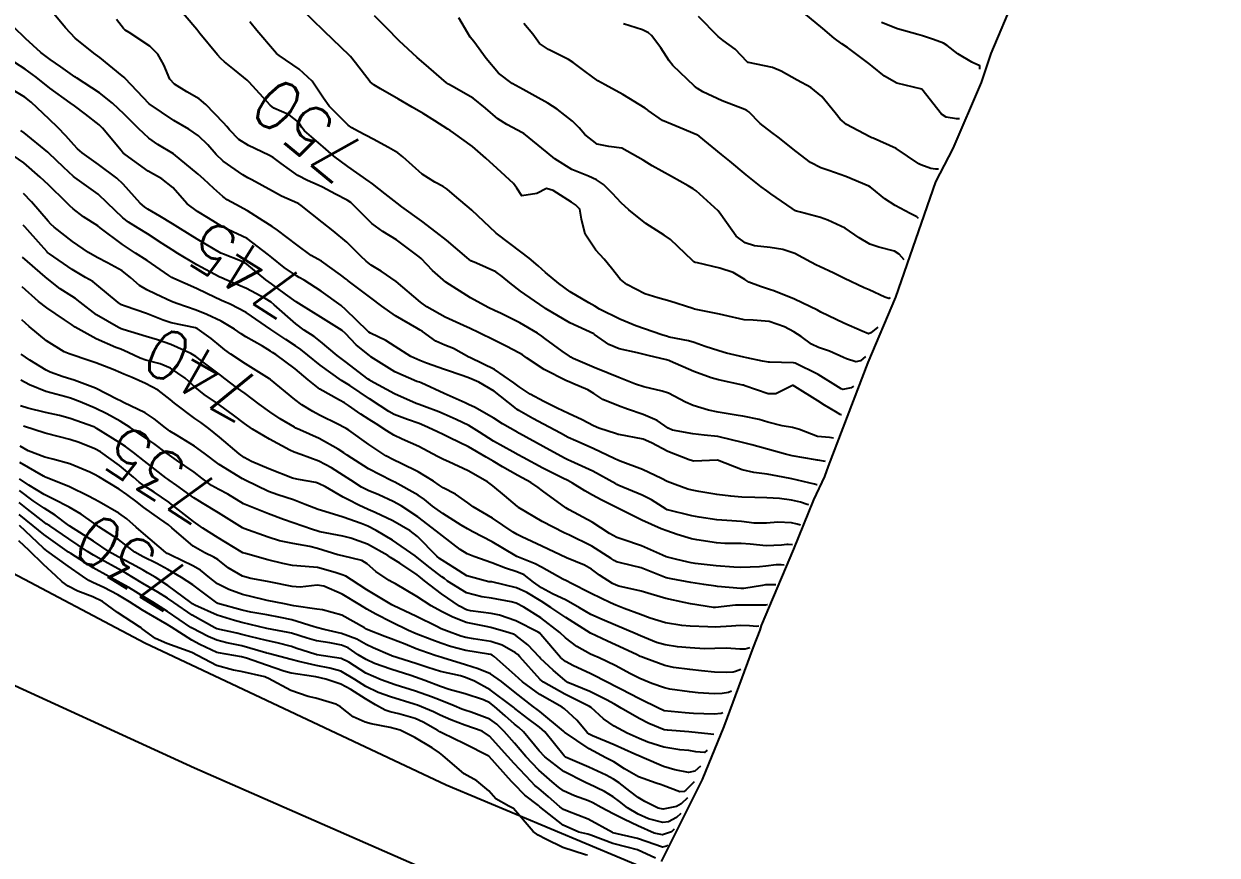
# Model space of a CAD drawing. Header units: metres. Extents: x 318500 to 325275, y 7408834 to 7428799.
# Drawn here: x 321774.3 to 321870.2, y 7415865.8 to 7415932.5 of the extents above; entities that cross this region are included whole.
import ezdxf
from ezdxf.enums import TextEntityAlignment as Align

# ---------------------------------------------------------------- set-up
doc = ezdxf.new("R2010")
doc.units = ezdxf.units.M
doc.header["$MEASUREMENT"] = 0
for name, color, linetype in [('Area', 45, 'Continuous'), ('Cotas', 45, 'Continuous'), ('Curvas de Nivel 1m', 11, 'Continuous'), ('Curvas de Nivel 5m', 15, 'Continuous'), ('Vias Primárias', 230, 'Continuous')]:
    doc.layers.add(name, color=color, linetype=linetype)
doc.styles.add('Style-STANDARD', font='STANDARD.shx')

msp = doc.modelspace()

# ---------------------------------------------------------------- linework, layer by layer
at = {"layer": 'Area'}
msp.add_lwpolyline([(321870.164, 7415974.908), (321867.832, 7415969.211), (321866.89, 7415966.268), (321866.162, 7415964.902), (321863.737, 7415959.03), (321861.1, 7415952.168), (321858.135, 7415944.901), (321855.795, 7415939.147), (321851.994, 7415930.133), (321851.214, 7415927.783), (321848.946, 7415922.501), (321847.539, 7415919.82), (321844.338, 7415910.561), (321842.113, 7415905.321), (321838.936, 7415897.002), (321838.642, 7415896.17), (321837.745, 7415894.293), (321836.148, 7415890.324), (321833.544, 7415884.211), (321833.438, 7415883.821), (321832.917, 7415882.461), (321830.541, 7415876.107), (321828.812, 7415871.829), (321825.52, 7415865.266)], dxfattribs=at)
at = {"layer": 'Curvas de Nivel 1m', "flags": 128}
for points, elevation in [([(321838.71, 7415897.37), (321838.094, 7415897.475), (321838.042, 7415897.487), (321837.905, 7415897.509), (321836.046, 7415897.832), (321835.495, 7415897.959), (321834.054, 7415898.365), (321832.796, 7415898.702), (321832.061, 7415898.883), (321830.186, 7415899.361), (321830.069, 7415899.384), (321828.965, 7415899.491), (321828.071, 7415899.591), (321826.437, 7415899.888), (321826.075, 7415900.056), (321825.188, 7415900.65), (321824.086, 7415901.141), (321822.826, 7415901.573), (321822.094, 7415901.825), (321820.848, 7415902.346), (321820.108, 7415902.821), (321819.625, 7415903.129), (321818.44, 7415903.635), (321818.122, 7415903.755), (321817.927, 7415903.837), (321816.137, 7415904.764), (321814.718, 7415905.681), (321814.39, 7415905.924), (321814.154, 7415906.075), (321813.07, 7415906.617), (321812.164, 7415907.072), (321810.843, 7415907.733), (321810.175, 7415908.05), (321809.643, 7415908.283), (321808.188, 7415908.953), (321806.694, 7415909.793), (321806.205, 7415910.149), (321804.23, 7415911.82), (321803.049, 7415912.649), (321802.243, 7415913.131), (321801.829, 7415913.439), (321801.403, 7415913.863), (321800.267, 7415914.986), (321799.182, 7415915.891), (321798.29, 7415916.575), (321796.605, 7415917.926), (321796.427, 7415918.044), (321796.312, 7415918.096), (321795.034, 7415918.666), (321794.321, 7415919.063), (321792.653, 7415919.977), (321792.332, 7415920.146), (321791.936, 7415920.386), (321790.352, 7415921.481), (321789.783, 7415922.019), (321789.128, 7415922.789), (321788.375, 7415923.526), (321787.582, 7415924.048), (321786.39, 7415924.736), (321784.41, 7415926.09), (321782.483, 7415928.119), (321782.464, 7415928.143), (321782.44, 7415928.165), (321782.227, 7415928.337), (321780.457, 7415929.801), (321780.26, 7415929.945), (321779.966, 7415930.147), (321778.478, 7415931.362), (321777.683, 7415932.182), (321776.511, 7415933.609)], 748), ([(321841.94, 7415905.79), (321841.522, 7415905.457), (321841.161, 7415905.362), (321840.413, 7415905.598), (321840.154, 7415905.717), (321839.026, 7415906.225), (321838.162, 7415906.53), (321837.585, 7415906.8), (321836.766, 7415907.391), (321836.176, 7415907.787), (321835.422, 7415908.167), (321834.188, 7415908.603), (321832.904, 7415908.725), (321832.189, 7415908.729), (321830.559, 7415909.11), (321830.196, 7415909.208), (321828.737, 7415909.495), (321828.202, 7415909.605), (321828.062, 7415909.642), (321826.211, 7415910.237), (321825.255, 7415910.503), (321824.219, 7415910.842), (321822.762, 7415911.575), (321822.234, 7415912.02), (321821.54, 7415912.888), (321820.934, 7415913.6), (321820.261, 7415914.343), (321819.418, 7415915.623), (321819.111, 7415916.815), (321818.981, 7415917.63), (321818.651, 7415917.972), (321818.315, 7415918.18), (321816.852, 7415919.127), (321816.326, 7415919.297), (321815.53, 7415918.879), (321814.32, 7415918.71), (321813.934, 7415919.304), (321813.654, 7415919.7), (321812.347, 7415920.878), (321811.433, 7415921.729), (321810.374, 7415922.664), (321808.857, 7415923.763), (321808.564, 7415923.939), (321808.393, 7415924.048), (321807.341, 7415924.728), (321806.405, 7415925.297), (321805.514, 7415925.809), (321804.42, 7415926.465), (321802.979, 7415927.294), (321802.437, 7415927.619), (321802.164, 7415927.854), (321800.967, 7415929.368), (321800.571, 7415929.878), (321800.525, 7415929.934), (321800.471, 7415929.984), (321798.49, 7415931.9), (321796.518, 7415933.826)], 752), ([(321849.47, 7415924.87), (321849.238, 7415924.881), (321848.408, 7415925.011), (321848.028, 7415925.244), (321846.44, 7415927.26), (321844.447, 7415927.737), (321843.444, 7415928.317), (321842.467, 7415929.105), (321842.192, 7415929.323), (321840.483, 7415930.592), (321840.037, 7415930.898), (321839.42, 7415931.356), (321838.501, 7415932.136), (321836.983, 7415933.393)], 758), ([(321839.36, 7415899.24), (321839.03, 7415899.287), (321838.07, 7415899.37), (321836.619, 7415899.935), (321836.077, 7415900.09), (321835.244, 7415900.243), (321834.081, 7415900.538), (321833.382, 7415900.73), (321832.086, 7415901.003), (321831.704, 7415901.074), (321830.089, 7415901.338), (321829.328, 7415901.488), (321828.095, 7415901.857), (321827.475, 7415902.134), (321826.11, 7415902.851), (321825.602, 7415903.027), (321824.117, 7415903.354), (321823.471, 7415903.566), (321822.128, 7415904.124), (321821.27, 7415904.456), (321820.139, 7415904.909), (321818.464, 7415905.635), (321818.259, 7415905.746), (321818.152, 7415905.819), (321817.582, 7415906.22), (321816.166, 7415907.253), (321815.932, 7415907.428), (321815.584, 7415907.669), (321814.182, 7415908.51), (321812.618, 7415909.289), (321812.196, 7415909.474), (321811.623, 7415909.726), (321810.211, 7415910.496), (321808.23, 7415911.77), (321807.153, 7415912.7), (321806.249, 7415913.656), (321806.097, 7415913.802), (321804.27, 7415915.158), (321803.181, 7415915.836), (321802.29, 7415916.487), (321800.894, 7415917.871), (321800.591, 7415918.154), (321800.315, 7415918.343), (321799.373, 7415918.836), (321798.325, 7415919.395), (321797.98, 7415919.559), (321797.125, 7415919.918), (321796.336, 7415920.337), (321795.017, 7415921.283), (321794.357, 7415921.762), (321794.01, 7415921.964), (321792.371, 7415922.743), (321791.619, 7415923.232), (321790.846, 7415924.003), (321790.644, 7415924.266), (321790.388, 7415924.57), (321788.959, 7415926.032), (321788.417, 7415926.484), (321787.424, 7415927.051), (321786.434, 7415927.65), (321786.074, 7415928.065), (321785.585, 7415929.207), (321785.113, 7415930.08), (321784.469, 7415930.708), (321782.801, 7415931.8), (321782.488, 7415931.993), (321782.333, 7415932.122), (321781.779, 7415932.849)], 749), ([(321840.96, 7415903.42), (321840.768, 7415903.29), (321840.117, 7415903.157), (321839.978, 7415903.202), (321839.77, 7415903.345), (321838.135, 7415904.363), (321836.274, 7415905.273), (321836.148, 7415905.296), (321834.222, 7415905.347), (321834.149, 7415905.35), (321833.669, 7415905.427), (321832.403, 7415905.696), (321832.153, 7415905.738), (321830.763, 7415906.078), (321830.158, 7415906.252), (321829.057, 7415906.596), (321828.164, 7415906.934), (321827.725, 7415907.066), (321826.168, 7415907.364), (321826.033, 7415907.396), (321825.585, 7415907.539), (321824.177, 7415908.029), (321823.476, 7415908.271), (321822.188, 7415908.787), (321820.569, 7415909.604), (321820.203, 7415909.827), (321819.714, 7415910.111), (321818.22, 7415910.984), (321817.303, 7415911.649), (321816.239, 7415912.551), (321815.645, 7415913.07), (321814.928, 7415913.68), (321814.258, 7415914.211), (321812.389, 7415915.608), (321812.28, 7415915.688), (321812.241, 7415915.72), (321810.307, 7415917.551), (321810.094, 7415917.743), (321809.112, 7415918.552), (321808.325, 7415919.236), (321808.007, 7415919.455), (321807.335, 7415919.785), (321806.339, 7415920.424), (321804.777, 7415921.816), (321804.365, 7415922.141), (321803.628, 7415922.574), (321802.381, 7415923.255), (321801.218, 7415923.868), (321800.683, 7415924.166), (321800.395, 7415924.382), (321798.854, 7415925.896), (321798.419, 7415926.525), (321797.508, 7415927.914), (321796.454, 7415928.858), (321794.855, 7415929.954), (321794.644, 7415930.13), (321794.474, 7415930.321), (321793.042, 7415931.974), (321792.5, 7415932.666)], 751), ([(321842.93, 7415908.16), (321842.361, 7415907.688), (321842.175, 7415907.628), (321841.673, 7415907.83), (321840.187, 7415908.48), (321838.341, 7415909.368), (321838.201, 7415909.439), (321838.061, 7415909.513), (321836.215, 7415910.412), (321834.579, 7415911.062), (321834.226, 7415911.183), (321833.485, 7415911.431), (321832.566, 7415911.778), (321832.235, 7415911.976), (321831.315, 7415912.538), (321830.244, 7415912.902), (321828.441, 7415913.305), (321828.248, 7415913.34), (321828.144, 7415913.397), (321828.042, 7415913.503), (321826.275, 7415915.18), (321825.774, 7415915.538), (321824.294, 7415916.484), (321822.925, 7415917.574), (321822.316, 7415918.136), (321821.606, 7415918.874), (321820.888, 7415919.602), (321820.336, 7415919.985), (321819.696, 7415920.263), (321818.347, 7415920.804), (321816.987, 7415921.654), (321816.368, 7415922.165), (321814.503, 7415923.688), (321814.435, 7415923.734), (321814.391, 7415923.758), (321813.118, 7415924.43), (321812.402, 7415924.891), (321811.407, 7415925.73), (321810.422, 7415926.55), (321808.683, 7415927.52), (321808.438, 7415927.66), (321808.293, 7415927.772), (321806.463, 7415929.347), (321805.93, 7415929.805), (321804.483, 7415931.128), (321804.138, 7415931.476), (321803.814, 7415931.83), (321802.51, 7415933.159)], 753), ([(321843.91, 7415910.53), (321843.801, 7415910.463), (321843.493, 7415910.575), (321842.228, 7415911.154), (321841.823, 7415911.324), (321840.237, 7415912.056), (321839.373, 7415912.485), (321838.246, 7415913.015), (321838.005, 7415913.131), (321837.545, 7415913.381), (321836.26, 7415914.067), (321835.295, 7415914.38), (321834.267, 7415914.556), (321833.014, 7415914.694), (321832.272, 7415914.933), (321831.549, 7415915.461), (321830.306, 7415917.194), (321830.084, 7415917.482), (321828.326, 7415919.085), (321828.095, 7415919.271), (321827.701, 7415919.509), (321826.341, 7415920.241), (321824.801, 7415921.105), (321824.357, 7415921.373), (321824.088, 7415921.563), (321822.374, 7415922.535), (321821.324, 7415922.647), (321820.379, 7415922.852), (321819.399, 7415923.625), (321818.93, 7415924.166), (321818.401, 7415924.703), (321817.179, 7415925.652), (321816.417, 7415926.127), (321815.391, 7415926.71), (321814.433, 7415927.228), (321813.55, 7415927.703), (321812.452, 7415928.541), (321811.475, 7415929.73), (321810.483, 7415931.077), (321810.19, 7415931.447), (321809.998, 7415931.747), (321809.278, 7415932.989)], 754), ([(321846.18, 7415916.89), (321846.142, 7415916.936), (321846.044, 7415917.002), (321845.517, 7415917.272), (321844.725, 7415917.695), (321844.316, 7415917.916), (321843.476, 7415918.457), (321842.434, 7415919.318), (321842.331, 7415919.392), (321842.185, 7415919.468), (321840.344, 7415920.261), (321838.987, 7415920.724), (321838.354, 7415920.945), (321837.514, 7415921.383), (321836.373, 7415922.265), (321834.92, 7415923.415), (321834.394, 7415923.783), (321833.478, 7415924.511), (321832.553, 7415925.448), (321832.412, 7415925.553), (321832.228, 7415925.637), (321830.423, 7415926.314), (321828.875, 7415927.054), (321828.437, 7415927.314), (321828.198, 7415927.504), (321826.464, 7415929.155), (321826.17, 7415929.534), (321825.503, 7415930.568), (321824.754, 7415931.556), (321824.493, 7415931.785), (321824.032, 7415932.03), (321822.504, 7415932.516)], 756), ([(321847.8, 7415920.85), (321847.558, 7415920.847), (321847.171, 7415920.884), (321846.359, 7415921.175), (321846.221, 7415921.262), (321844.378, 7415922.508), (321842.546, 7415923.318), (321842.43, 7415923.359), (321842.391, 7415923.372), (321842.285, 7415923.427), (321840.401, 7415924.432), (321839.907, 7415924.85), (321839.505, 7415925.354), (321838.43, 7415926.677), (321837.537, 7415927.384), (321836.449, 7415927.987), (321835.159, 7415928.714), (321834.464, 7415929.006), (321832.526, 7415929.392), (321832.469, 7415929.411), (321832.415, 7415929.451), (321831.475, 7415930.46), (321830.487, 7415931.17), (321830.103, 7415931.484), (321828.514, 7415933.095)], 757), ([(321851.12, 7415928.86), (321851.104, 7415929.12), (321850.561, 7415929.387), (321850.472, 7415929.418), (321849.353, 7415930.101), (321848.485, 7415930.76), (321848.186, 7415930.944), (321847.391, 7415931.256), (321846.494, 7415931.551), (321846.123, 7415931.646), (321844.502, 7415932.109), (321843.218, 7415932.601)], 759), ([(321838.06, 7415895.5), (321838.012, 7415895.508), (321837.844, 7415895.541), (321836.018, 7415895.965), (321835.306, 7415896.122), (321834.024, 7415896.35), (321832.967, 7415896.495), (321832.029, 7415896.704), (321830.04, 7415897.48), (321828.141, 7415897.397), (321828.039, 7415897.414), (321827.758, 7415897.504), (321826.05, 7415898.177), (321824.747, 7415898.862), (321824.064, 7415899.156), (321822.121, 7415899.528), (321822.069, 7415899.538), (321821.937, 7415899.582), (321820.522, 7415900.051), (321820.076, 7415900.237), (321819.164, 7415900.707), (321818.086, 7415901.225), (321817.162, 7415901.649), (321816.098, 7415902.177), (321814.999, 7415902.784), (321814.115, 7415903.367), (321813.679, 7415903.697), (321812.136, 7415904.755), (321810.2, 7415905.688), (321810.15, 7415905.708), (321810.088, 7415905.741), (321808.845, 7415906.447), (321808.159, 7415906.716), (321807.419, 7415907.037), (321806.345, 7415907.797), (321806.172, 7415907.92), (321805.91, 7415908.067), (321804.188, 7415909.052), (321803.081, 7415909.837), (321802.21, 7415910.517), (321800.4, 7415911.877), (321800.307, 7415911.955), (321800.231, 7415912.017), (321799.759, 7415912.361), (321798.246, 7415913.455), (321797.964, 7415913.621), (321797.428, 7415913.912), (321796.262, 7415914.755), (321794.714, 7415915.953), (321794.284, 7415916.237), (321793.556, 7415916.702), (321792.303, 7415917.502), (321791.361, 7415917.994), (321790.672, 7415918.363), (321790.316, 7415918.631), (321789.588, 7415919.29), (321788.785, 7415920.033), (321788.336, 7415920.432), (321786.36, 7415922.06), (321785.106, 7415922.817), (321784.372, 7415923.339), (321783.971, 7415923.691), (321783.552, 7415924.102), (321782.397, 7415925.244), (321781.458, 7415926.13), (321780.422, 7415926.955), (321778.57, 7415928.168), (321778.492, 7415928.22), (321778.441, 7415928.255), (321777.324, 7415929.062), (321776.455, 7415929.654), (321775.72, 7415930.207), (321774.477, 7415931.33), (321773.553, 7415932.234)], 747), ([(321837.39, 7415893.88), (321837.256, 7415893.909), (321836.704, 7415894.096), (321835.999, 7415894.262), (321835.014, 7415894.395), (321834, 7415894.452), (321833.039, 7415894.473), (321832.001, 7415894.519), (321831.123, 7415894.585), (321830.002, 7415894.728), (321828.551, 7415894.948), (321828.006, 7415895.057), (321827.66, 7415895.159), (321826.632, 7415895.521), (321826.014, 7415895.771), (321825.557, 7415895.997), (321824.028, 7415896.737), (321822.218, 7415897.398), (321822.038, 7415897.472), (321821.808, 7415897.583), (321820.052, 7415898.413), (321818.665, 7415899.027), (321818.065, 7415899.304), (321817.426, 7415899.646), (321816.077, 7415900.364), (321815.218, 7415900.809), (321814.088, 7415901.46), (321813.952, 7415901.555), (321813.782, 7415901.695), (321812.11, 7415903.024), (321810.875, 7415903.732), (321810.125, 7415904.064), (321809.616, 7415904.259), (321808.135, 7415904.762), (321806.665, 7415905.27), (321806.145, 7415905.476), (321805.413, 7415905.807), (321804.158, 7415906.596), (321803.413, 7415907.082), (321802.168, 7415907.668), (321802.057, 7415907.74), (321801.944, 7415907.853), (321800.195, 7415909.556), (321799.813, 7415909.884), (321798.217, 7415911.037), (321796.845, 7415911.921), (321796.449, 7415912.144), (321796.233, 7415912.271), (321795.251, 7415912.956), (321794.248, 7415913.742), (321793.995, 7415913.963), (321792.269, 7415915.269), (321790.727, 7415916.003), (321790.283, 7415916.201), (321789.164, 7415916.898), (321788.294, 7415917.44), (321787.466, 7415918.048), (321786.32, 7415919.372), (321785.426, 7415920.074), (321784.339, 7415920.672), (321782.473, 7415922.004), (321782.36, 7415922.092), (321782.332, 7415922.12), (321782.161, 7415922.323), (321780.655, 7415924.137), (321780.384, 7415924.408), (321779.29, 7415925.263), (321778.406, 7415925.933), (321778.076, 7415926.175), (321776.427, 7415927.346), (321775.343, 7415928.211), (321774.446, 7415928.858), (321773.616, 7415929.397)], 746), ([(321836.06, 7415890.67), (321835.716, 7415890.699), (321835.6, 7415890.7), (321835.19, 7415890.649), (321833.948, 7415890.598), (321832.667, 7415890.721), (321831.95, 7415890.773), (321830.625, 7415890.795), (321829.951, 7415890.847), (321828.378, 7415891.072), (321827.955, 7415891.169), (321826.795, 7415891.517), (321825.964, 7415891.807), (321825.531, 7415891.972), (321823.976, 7415892.649), (321822.139, 7415893.579), (321821.991, 7415893.656), (321820.689, 7415894.292), (321820.001, 7415894.667), (321819.401, 7415895.016), (321818.409, 7415895.634), (321818.013, 7415895.851), (321817.626, 7415896.034), (321816.028, 7415896.837), (321814.445, 7415897.684), (321814.043, 7415897.901), (321813.609, 7415898.134), (321812.059, 7415899.005), (321810.929, 7415899.731), (321810.075, 7415900.248), (321809.057, 7415900.733), (321808.084, 7415901.166), (321807.655, 7415901.345), (321806.505, 7415901.794), (321806.092, 7415901.951), (321805.858, 7415902.038), (321804.105, 7415902.795), (321802.181, 7415903.849), (321802.121, 7415903.887), (321801.982, 7415903.992), (321800.143, 7415905.391), (321799.509, 7415905.886), (321798.161, 7415907.009), (321797.656, 7415907.399), (321796.856, 7415907.92), (321796.177, 7415908.42), (321794.455, 7415909.956), (321794.203, 7415910.155), (321793.719, 7415910.454), (321792.219, 7415911.25), (321791.713, 7415911.478), (321790.452, 7415912.007), (321790.292, 7415912.08), (321790.221, 7415912.109), (321790.033, 7415912.202), (321788.237, 7415913.164), (321786.709, 7415914.055), (321786.254, 7415914.351), (321785.457, 7415914.877), (321784.273, 7415915.646), (321783.527, 7415916.101), (321782.752, 7415916.58), (321782.288, 7415916.943), (321781.046, 7415918.133), (321780.31, 7415918.823), (321778.427, 7415920.169), (321778.331, 7415920.243), (321777.526, 7415920.999), (321776.359, 7415922.124), (321776.276, 7415922.201), (321774.375, 7415923.754), (321774.103, 7415923.95)], 744), ([(321835.39, 7415889.06), (321835.153, 7415889.08), (321834.76, 7415889.07), (321833.926, 7415888.974), (321833.413, 7415888.916), (321831.924, 7415888.861), (321831.343, 7415888.877), (321829.925, 7415888.99), (321828.238, 7415889.186), (321827.927, 7415889.231), (321827.7, 7415889.276), (321826.673, 7415889.519), (321825.933, 7415889.726), (321825.619, 7415889.851), (321823.945, 7415890.59), (321822.433, 7415891.095), (321821.955, 7415891.262), (321821.375, 7415891.589), (321819.973, 7415892.496), (321818.143, 7415893.483), (321817.989, 7415893.561), (321817.862, 7415893.641), (321816.004, 7415895.011), (321815.631, 7415895.29), (321815.045, 7415895.674), (321814.018, 7415896.249), (321812.788, 7415896.949), (321812.035, 7415897.394), (321811.475, 7415897.726), (321810.052, 7415898.542), (321808.558, 7415899.267), (321808.066, 7415899.497), (321807.498, 7415899.779), (321806.516, 7415900.235), (321806.076, 7415900.412), (321805.15, 7415900.739), (321804.083, 7415901.147), (321803.642, 7415901.383), (321802.961, 7415901.837), (321802.098, 7415902.404), (321800.529, 7415903.458), (321800.118, 7415903.721), (321799.862, 7415903.883), (321798.138, 7415905.095), (321797.154, 7415905.915), (321796.598, 7415906.367), (321796.157, 7415906.661), (321795.375, 7415907.155), (321794.17, 7415907.96), (321792.19, 7415909.335), (321790.914, 7415909.999), (321790.399, 7415910.203), (321790.203, 7415910.288), (321789.041, 7415910.86), (321788.212, 7415911.258), (321786.375, 7415912.058), (321786.221, 7415912.138), (321785.995, 7415912.292), (321784.241, 7415913.509), (321783.323, 7415914.104), (321782.26, 7415914.801), (321780.484, 7415916.138), (321780.281, 7415916.281), (321779.133, 7415917.002), (321778.295, 7415917.653), (321778.028, 7415917.905), (321777.753, 7415918.178), (321776.321, 7415919.57), (321775.656, 7415920.207), (321774.347, 7415921.335), (321773.051, 7415922.24)], 743), ([(321834.73, 7415887.46), (321834.592, 7415887.467), (321833.935, 7415887.469), (321833.91, 7415887.465), (321833.657, 7415887.424), (321832.169, 7415887.183), (321831.906, 7415887.178), (321830.042, 7415887.344), (321829.908, 7415887.358), (321828.939, 7415887.49), (321827.912, 7415887.654), (321826.33, 7415887.939), (321825.915, 7415888.043), (321824.838, 7415888.465), (321823.923, 7415888.827), (321822.268, 7415889.235), (321821.927, 7415889.32), (321821.757, 7415889.412), (321821.51, 7415889.586), (321819.944, 7415890.573), (321818.119, 7415891.476), (321817.959, 7415891.546), (321817.733, 7415891.642), (321815.974, 7415892.564), (321814.069, 7415893.689), (321814.023, 7415893.723), (321813.991, 7415893.746), (321812.934, 7415894.641), (321812.007, 7415895.412), (321811.574, 7415895.724), (321810.023, 7415896.613), (321808.466, 7415897.331), (321808.036, 7415897.526), (321807.565, 7415897.777), (321806.052, 7415898.574), (321804.712, 7415899.162), (321804.065, 7415899.479), (321803.497, 7415899.829), (321802.634, 7415900.4), (321802.079, 7415900.743), (321801.392, 7415901.169), (321800.401, 7415901.875), (321800.093, 7415902.081), (321799.679, 7415902.302), (321798.109, 7415903.17), (321797.173, 7415903.914), (321796.133, 7415904.809), (321794.579, 7415905.954), (321794.319, 7415906.125), (321794.153, 7415906.23), (321793.503, 7415906.62), (321792.164, 7415907.367), (321791.794, 7415907.613), (321791.272, 7415907.993), (321790.179, 7415908.635), (321789.044, 7415909.17), (321788.192, 7415909.516), (321786.628, 7415910.056), (321786.202, 7415910.223), (321784.942, 7415910.814), (321784.211, 7415911.159), (321783.626, 7415911.51), (321782.945, 7415912.109), (321782.228, 7415912.663), (321781.054, 7415913.315), (321780.244, 7415913.735), (321779.547, 7415914.151), (321778.263, 7415915.038), (321776.767, 7415916.193), (321776.508, 7415916.422), (321776.285, 7415916.67), (321774.952, 7415918.213), (321774.31, 7415918.877)], 742), ([(321834.06, 7415885.85), (321834.031, 7415885.854), (321833.886, 7415885.848), (321833.489, 7415885.823), (321831.886, 7415885.849), (321831.501, 7415885.841), (321829.882, 7415885.64), (321829.719, 7415885.645), (321827.887, 7415885.951), (321827.355, 7415886.041), (321825.892, 7415886.36), (321824.729, 7415886.716), (321823.901, 7415886.962), (321822.111, 7415887.374), (321821.908, 7415887.444), (321821.625, 7415887.584), (321820.562, 7415888.246), (321819.921, 7415888.714), (321819.356, 7415889.05), (321817.93, 7415889.64), (321815.944, 7415890.57), (321814.321, 7415891.318), (321813.957, 7415891.496), (321813.63, 7415891.695), (321811.976, 7415892.808), (321810.435, 7415893.736), (321809.993, 7415894.049), (321809, 7415894.755), (321808.005, 7415895.263), (321807.689, 7415895.457), (321807.241, 7415895.782), (321806.021, 7415896.534), (321804.631, 7415897.214), (321804.035, 7415897.49), (321803.417, 7415897.829), (321802.053, 7415898.738), (321800.448, 7415899.874), (321800.215, 7415900.022), (321800.072, 7415900.104), (321799.618, 7415900.341), (321798.082, 7415901.102), (321797.549, 7415901.373), (321796.66, 7415901.921), (321796.096, 7415902.355), (321794.153, 7415903.96), (321794.12, 7415903.985), (321794.07, 7415904.011), (321792.138, 7415905.197), (321790.963, 7415905.998), (321790.491, 7415906.343), (321790.156, 7415906.612), (321789.376, 7415907.236), (321788.25, 7415908.039), (321788.171, 7415908.081), (321788.115, 7415908.096), (321786.177, 7415908.508), (321785.528, 7415908.722), (321784.187, 7415909.245), (321782.467, 7415909.845), (321782.197, 7415909.95), (321781.921, 7415910.123), (321780.214, 7415911.56), (321779.881, 7415911.81), (321779.287, 7415912.154), (321778.229, 7415912.773), (321776.392, 7415914.054), (321776.249, 7415914.159), (321776.209, 7415914.2), (321775.73, 7415914.733), (321774.413, 7415916.219), (321774.281, 7415916.351)], 741), ([(321832.63, 7415882.41), (321832.27, 7415882.302), (321831.839, 7415882.309), (321830.754, 7415882.381), (321829.839, 7415882.355), (321828.987, 7415882.34), (321827.839, 7415882.402), (321826.821, 7415882.496), (321825.841, 7415882.639), (321825.15, 7415882.847), (321823.848, 7415883.381), (321823.436, 7415883.564), (321821.86, 7415884.233), (321820.786, 7415884.676), (321819.872, 7415885.099), (321818.967, 7415885.624), (321817.889, 7415886.229), (321816.791, 7415886.757), (321815.903, 7415887.223), (321815.271, 7415887.67), (321814.506, 7415888.271), (321813.918, 7415888.524), (321813.01, 7415888.793), (321811.925, 7415889.222), (321810.471, 7415889.735), (321809.933, 7415889.956), (321809.373, 7415890.314), (321807.954, 7415891.403), (321807.492, 7415891.777), (321805.977, 7415892.931), (321804.63, 7415893.814), (321803.993, 7415894.166), (321802.846, 7415894.684), (321802.002, 7415895.044), (321801.466, 7415895.32), (321800.588, 7415895.871), (321800.016, 7415896.249), (321799.049, 7415896.866), (321798.032, 7415897.399), (321796.591, 7415897.922), (321796.043, 7415898.12), (321795.698, 7415898.282), (321794.058, 7415899.164), (321792.704, 7415899.974), (321792.074, 7415900.418), (321791.188, 7415901.1), (321790.089, 7415901.888), (321790.014, 7415901.936), (321789.906, 7415902.013), (321788.831, 7415902.759), (321788.11, 7415903.346), (321787.292, 7415904.048), (321786.128, 7415904.865), (321785.28, 7415905.221), (321784.134, 7415905.508), (321783.697, 7415905.658), (321782.733, 7415906.111), (321782.144, 7415906.376), (321781.736, 7415906.534), (321780.156, 7415907.22), (321778.468, 7415908.166), (321778.173, 7415908.366), (321777.603, 7415908.754), (321776.193, 7415909.702), (321775.526, 7415910.207), (321774.212, 7415911.392)], 739), ([(321831.91, 7415880.67), (321831.5, 7415880.502), (321831.315, 7415880.458), (321830.777, 7415880.428), (321829.815, 7415880.465), (321828.749, 7415880.558), (321827.817, 7415880.658), (321826.5, 7415880.839), (321825.822, 7415880.996), (321824.285, 7415881.553), (321823.952, 7415881.679), (321823.832, 7415881.728), (321823.527, 7415881.869), (321821.841, 7415882.654), (321821.203, 7415882.949), (321819.85, 7415883.594), (321817.868, 7415884.857), (321816.671, 7415885.652), (321815.887, 7415886.144), (321814.722, 7415886.853), (321813.903, 7415887.232), (321811.924, 7415887.706), (321811.69, 7415887.722), (321809.914, 7415888.185), (321808.962, 7415888.796), (321807.927, 7415889.447), (321807.732, 7415889.577), (321807.511, 7415889.776), (321805.953, 7415891.355), (321805.378, 7415891.806), (321803.972, 7415892.6), (321802.558, 7415893.265), (321801.985, 7415893.517), (321801.245, 7415893.861), (321800.406, 7415894.286), (321799.996, 7415894.517), (321798.566, 7415895.333), (321798.007, 7415895.615), (321797.786, 7415895.682), (321796.411, 7415895.924), (321796.011, 7415896.003), (321795.908, 7415896.035), (321794.022, 7415896.78), (321792.627, 7415897.378), (321792.036, 7415897.695), (321791.629, 7415897.986), (321790.06, 7415899.327), (321789.195, 7415900.023), (321788.544, 7415900.502), (321788.078, 7415900.834), (321786.448, 7415902.056), (321786.094, 7415902.355), (321785.125, 7415903.094), (321784.113, 7415903.64), (321783.033, 7415904.106), (321782.38, 7415904.374), (321782.124, 7415904.48), (321781.507, 7415904.745), (321780.131, 7415905.283), (321779.495, 7415905.511), (321778.138, 7415905.968), (321777.987, 7415906.021), (321777.582, 7415906.178), (321776.153, 7415907.065), (321774.783, 7415908.214), (321774.178, 7415908.748)], 738), ([(321831.18, 7415878.93), (321830.919, 7415878.835), (321830.426, 7415878.745), (321829.789, 7415878.722), (321828.486, 7415878.797), (321827.791, 7415878.874), (321826.214, 7415879.103), (321825.795, 7415879.201), (321824.773, 7415879.545), (321823.806, 7415879.945), (321823.049, 7415880.33), (321821.821, 7415880.989), (321820.535, 7415881.599), (321820.041, 7415881.815), (321819.833, 7415881.911), (321818.736, 7415882.523), (321817.846, 7415883.214), (321817.373, 7415883.645), (321815.867, 7415884.808), (321814.495, 7415885.681), (321813.884, 7415885.985), (321813.471, 7415886.111), (321811.89, 7415886.401), (321811.125, 7415886.494), (321809.896, 7415886.825), (321808.369, 7415887.763), (321808.112, 7415887.967), (321807.913, 7415888.116), (321806.967, 7415888.831), (321805.929, 7415889.675), (321805.77, 7415889.802), (321803.949, 7415891.065), (321802.626, 7415891.84), (321801.965, 7415892.168), (321801.438, 7415892.388), (321799.975, 7415892.911), (321798.511, 7415893.366), (321797.984, 7415893.527), (321796.94, 7415893.916), (321796.257, 7415894.191), (321795.993, 7415894.28), (321794.732, 7415894.683), (321794, 7415894.969), (321792.118, 7415895.87), (321792.009, 7415895.922), (321791.972, 7415895.943), (321791.892, 7415895.982), (321790.027, 7415897.13), (321788.818, 7415898.028), (321788.048, 7415898.592), (321786.663, 7415899.452), (321786.066, 7415899.817), (321785.921, 7415899.915), (321785.712, 7415900.065), (321784.798, 7415900.806), (321784.078, 7415901.275), (321782.357, 7415902.116), (321782.092, 7415902.237), (321781.858, 7415902.358), (321780.107, 7415903.249), (321778.388, 7415903.894), (321778.117, 7415903.977), (321777.494, 7415904.179), (321776.463, 7415904.535), (321776.125, 7415904.699), (321774.833, 7415905.513), (321774.138, 7415905.975)], 737), ([(321830.46, 7415877.19), (321830.33, 7415877.145), (321829.766, 7415877.092), (321828.118, 7415877.145), (321827.767, 7415877.17), (321827.46, 7415877.198), (321825.768, 7415877.365), (321825.641, 7415877.404), (321825.359, 7415877.536), (321823.781, 7415878.312), (321822.285, 7415879.083), (321821.796, 7415879.343), (321821.338, 7415879.587), (321819.811, 7415880.355), (321818.488, 7415880.962), (321817.825, 7415881.31), (321817.435, 7415881.644), (321815.848, 7415883.486), (321815.764, 7415883.576), (321815.638, 7415883.663), (321813.863, 7415884.58), (321812.549, 7415885.031), (321811.872, 7415885.168), (321810.223, 7415885.388), (321809.876, 7415885.472), (321809.328, 7415885.748), (321807.894, 7415886.737), (321806.528, 7415887.791), (321806.184, 7415888.067), (321805.915, 7415888.269), (321804.533, 7415889.205), (321803.928, 7415889.573), (321803.781, 7415889.675), (321803.572, 7415889.825), (321801.943, 7415890.726), (321800.597, 7415891.224), (321799.952, 7415891.373), (321798.121, 7415891.734), (321797.958, 7415891.774), (321797.527, 7415891.906), (321795.968, 7415892.448), (321795.188, 7415892.726), (321793.978, 7415893.171), (321791.99, 7415893.98), (321790.737, 7415894.738), (321790.001, 7415895.112), (321789.421, 7415895.436), (321788.632, 7415896.031), (321788.017, 7415896.507), (321786.605, 7415897.481), (321786.037, 7415897.87), (321785.781, 7415898.064), (321784.779, 7415898.807), (321784.052, 7415899.294), (321783.573, 7415899.615), (321782.87, 7415900.108), (321782.067, 7415900.613), (321781.013, 7415901.193), (321780.083, 7415901.651), (321778.87, 7415902.158), (321778.094, 7415902.447), (321777.721, 7415902.55), (321776.102, 7415902.982), (321774.801, 7415903.522), (321774.115, 7415903.89)], 736), ([(321829.21, 7415874.19), (321828.994, 7415874.02), (321828.307, 7415874.072), (321827.73, 7415874.177), (321827.013, 7415874.228), (321825.733, 7415874.427), (321824.445, 7415874.844), (321823.744, 7415875.139), (321822.785, 7415875.57), (321821.755, 7415876.109), (321820.881, 7415876.713), (321819.912, 7415877.608), (321819.771, 7415877.705), (321819.604, 7415877.781), (321817.786, 7415878.685), (321816.064, 7415879.657), (321815.803, 7415879.867), (321814.183, 7415881.685), (321814.007, 7415881.863), (321813.833, 7415882.001), (321812.747, 7415882.614), (321811.842, 7415882.912), (321810.44, 7415883.138), (321809.845, 7415883.237), (321809.444, 7415883.344), (321808.271, 7415883.764), (321807.853, 7415883.943), (321807.519, 7415884.111), (321805.867, 7415884.936), (321803.987, 7415885.819), (321803.881, 7415885.874), (321803.763, 7415885.94), (321801.898, 7415887.07), (321800.649, 7415887.869), (321800.189, 7415888.153), (321799.914, 7415888.264), (321799.356, 7415888.445), (321797.919, 7415888.849), (321796.941, 7415888.936), (321795.921, 7415889.013), (321795.153, 7415889.172), (321793.925, 7415889.48), (321792.13, 7415889.978), (321791.931, 7415890.049), (321791.796, 7415890.118), (321789.949, 7415891.254), (321788.709, 7415892.029), (321787.968, 7415892.546), (321786.04, 7415894.059), (321785.99, 7415894.095), (321784.82, 7415894.899), (321784.003, 7415895.426), (321783.615, 7415895.707), (321783.152, 7415896.103), (321782.024, 7415897.043), (321780.505, 7415898.135), (321780.042, 7415898.389), (321778.779, 7415898.891), (321778.05, 7415899.133), (321777.209, 7415899.34), (321776.055, 7415899.653), (321774.325, 7415900.217)], 734), ([(321828.68, 7415872.92), (321828.215, 7415872.515), (321827.703, 7415872.398), (321826.607, 7415872.616), (321825.71, 7415872.895), (321824.151, 7415873.554), (321823.723, 7415873.74), (321823.412, 7415873.876), (321821.736, 7415874.619), (321820.005, 7415875.347), (321819.748, 7415875.473), (321819.581, 7415875.613), (321818.743, 7415876.608), (321817.769, 7415877.52), (321817.583, 7415877.642), (321815.785, 7415878.659), (321814.398, 7415879.681), (321813.808, 7415880.208), (321812.115, 7415881.716), (321811.941, 7415881.828), (321811.831, 7415881.866), (321811.66, 7415881.894), (321809.835, 7415882.207), (321808.602, 7415882.523), (321807.84, 7415882.776), (321807.101, 7415883.04), (321805.847, 7415883.532), (321805.221, 7415883.806), (321803.86, 7415884.473), (321802.601, 7415885.107), (321801.875, 7415885.503), (321801.316, 7415885.858), (321799.893, 7415886.726), (321798.434, 7415887.363), (321797.903, 7415887.435), (321796.529, 7415887.293), (321795.901, 7415887.331), (321794.171, 7415887.691), (321793.907, 7415887.741), (321792.574, 7415887.973), (321791.912, 7415888.174), (321790.758, 7415888.837), (321789.925, 7415889.492), (321789.609, 7415889.697), (321788.87, 7415890.026), (321787.938, 7415890.562), (321786.217, 7415892.057), (321785.963, 7415892.272), (321785.272, 7415892.769), (321783.984, 7415893.677), (321783.75, 7415893.857), (321783.435, 7415894.098), (321782.603, 7415894.725), (321781.996, 7415895.159), (321780.363, 7415896.136), (321780.013, 7415896.323), (321779.654, 7415896.507), (321778.025, 7415897.191), (321776.676, 7415897.545), (321776.033, 7415897.72), (321774.685, 7415898.214), (321774.044, 7415898.611)], 733), ([(321828.16, 7415871.65), (321827.509, 7415870.981), (321827.372, 7415870.883), (321827.026, 7415870.853), (321825.688, 7415871.348), (321825.559, 7415871.402), (321825.121, 7415871.539), (321823.698, 7415872.065), (321822.569, 7415872.709), (321821.715, 7415873.261), (321821.081, 7415873.59), (321819.73, 7415874.294), (321817.771, 7415875.64), (321817.665, 7415875.727), (321815.766, 7415877.291), (321815.558, 7415877.453), (321815.276, 7415877.667), (321813.787, 7415878.82), (321812.69, 7415879.707), (321811.809, 7415880.318), (321810.815, 7415880.73), (321809.82, 7415881.055), (321807.98, 7415881.616), (321807.828, 7415881.661), (321807.457, 7415881.776), (321806.231, 7415882.191), (321805.835, 7415882.338), (321804.955, 7415882.692), (321803.843, 7415883.121), (321803.333, 7415883.316), (321801.971, 7415883.848), (321801.851, 7415883.907), (321801.693, 7415884.012), (321799.867, 7415885.023), (321798.318, 7415885.451), (321797.874, 7415885.521), (321796.011, 7415885.795), (321795.878, 7415885.819), (321795.276, 7415885.939), (321793.884, 7415886.223), (321793.56, 7415886.288), (321791.891, 7415886.693), (321790.791, 7415887.102), (321789.903, 7415887.558), (321789.288, 7415888.019), (321788.528, 7415888.642), (321787.919, 7415888.982), (321786.137, 7415889.849), (321785.929, 7415889.961), (321785.863, 7415889.995), (321785.752, 7415890.063), (321783.952, 7415891.586), (321783.375, 7415892.099), (321782.613, 7415892.754), (321781.971, 7415893.222), (321780.394, 7415894.136), (321779.983, 7415894.358), (321779.543, 7415894.59), (321777.998, 7415895.344), (321776.085, 7415896.123), (321776.009, 7415896.157), (321775.93, 7415896.201), (321774.026, 7415897.279)], 732), ([(321827.63, 7415870.38), (321827.133, 7415869.9), (321826.746, 7415869.671), (321825.669, 7415869.454), (321825.282, 7415869.536), (321824.208, 7415870.084), (321823.678, 7415870.388), (321823.009, 7415870.893), (321822.157, 7415871.575), (321821.694, 7415871.879), (321821.098, 7415872.19), (321819.708, 7415872.817), (321817.841, 7415873.638), (321817.721, 7415873.733), (321816.172, 7415875.656), (321815.754, 7415876.049), (321814.826, 7415876.739), (321813.769, 7415877.542), (321813.689, 7415877.611), (321813.593, 7415877.693), (321811.79, 7415879.041), (321810.543, 7415879.733), (321809.804, 7415880.037), (321809.402, 7415880.15), (321807.811, 7415880.505), (321806.78, 7415880.821), (321805.82, 7415881.157), (321803.874, 7415881.775), (321803.83, 7415881.787), (321803.747, 7415881.821), (321802.394, 7415882.4), (321801.838, 7415882.687), (321801.08, 7415883.099), (321799.847, 7415883.561), (321798.47, 7415883.894), (321797.852, 7415884.038), (321797.661, 7415884.095), (321795.861, 7415884.645), (321794.949, 7415884.858), (321793.866, 7415885.047), (321792.57, 7415885.273), (321791.872, 7415885.432), (321789.92, 7415885.969), (321789.88, 7415885.983), (321789.828, 7415886.011), (321787.901, 7415887.463), (321787.016, 7415888.049), (321785.916, 7415888.696), (321785.033, 7415889.185), (321783.926, 7415889.729), (321783.68, 7415889.847), (321783.261, 7415890.1), (321781.945, 7415891.103), (321780.365, 7415892.136), (321779.963, 7415892.419), (321778.96, 7415893.145), (321777.975, 7415893.707), (321777.668, 7415893.866), (321777.034, 7415894.184), (321775.988, 7415894.72), (321774.751, 7415895.46), (321774.006, 7415895.977)], 731), ([(321826.57, 7415867.84), (321826.346, 7415867.641), (321825.638, 7415867.388), (321824.947, 7415867.54), (321823.649, 7415868.132), (321822.585, 7415868.642), (321821.662, 7415869.075), (321820.692, 7415869.595), (321820.042, 7415869.973), (321819.675, 7415870.135), (321818.571, 7415870.518), (321817.683, 7415870.929), (321817.27, 7415871.228), (321816.773, 7415871.649), (321815.704, 7415872.598), (321814.656, 7415873.676), (321813.736, 7415874.749), (321812.914, 7415875.703), (321812.329, 7415876.285), (321811.76, 7415876.676), (321810.261, 7415877.239), (321809.767, 7415877.395), (321809.514, 7415877.49), (321808.906, 7415877.753), (321807.777, 7415878.213), (321807.075, 7415878.486), (321805.787, 7415878.942), (321804.166, 7415879.445), (321803.796, 7415879.564), (321803.029, 7415879.832), (321801.808, 7415880.387), (321800.434, 7415881.258), (321799.825, 7415881.542), (321797.873, 7415881.856), (321797.829, 7415881.866), (321797.697, 7415881.902), (321796.277, 7415882.366), (321795.836, 7415882.506), (321794.697, 7415882.806), (321793.84, 7415882.997), (321792.5, 7415883.317), (321791.845, 7415883.483), (321791.438, 7415883.578), (321789.849, 7415883.93), (321789.79, 7415883.952), (321789.672, 7415884.013), (321787.865, 7415885.042), (321786.378, 7415886.055), (321785.885, 7415886.398), (321785.091, 7415886.873), (321783.902, 7415887.562), (321783.026, 7415888.103), (321782.332, 7415888.531), (321781.916, 7415888.759), (321780.56, 7415889.497), (321779.926, 7415889.854), (321779.455, 7415890.147), (321777.945, 7415891.154), (321776.419, 7415892.193), (321776.142, 7415892.378), (321775.963, 7415892.509), (321774.648, 7415893.538), (321773.979, 7415894.084)], 729), ([(321826.04, 7415866.57), (321825.941, 7415866.481), (321825.623, 7415866.415), (321824.322, 7415866.857), (321823.633, 7415867.099), (321821.652, 7415867.568), (321821.621, 7415867.58), (321819.656, 7415868.669), (321817.995, 7415869.306), (321817.667, 7415869.44), (321817.395, 7415869.643), (321816.483, 7415870.457), (321815.685, 7415871.112), (321815.387, 7415871.365), (321815.08, 7415871.669), (321813.712, 7415873.129), (321813.202, 7415873.698), (321811.744, 7415875.331), (321811.134, 7415875.726), (321809.755, 7415876.21), (321808.619, 7415876.618), (321807.762, 7415877.016), (321807.249, 7415877.262), (321805.957, 7415877.797), (321805.771, 7415877.863), (321805.677, 7415877.896), (321803.78, 7415878.47), (321802.802, 7415878.818), (321801.792, 7415879.304), (321800.929, 7415879.863), (321799.81, 7415880.528), (321798.916, 7415880.787), (321797.816, 7415880.993), (321796.422, 7415881.32), (321795.823, 7415881.466), (321793.981, 7415881.958), (321793.863, 7415881.993), (321793.83, 7415881.998), (321793.776, 7415882.015), (321791.836, 7415882.563), (321790.657, 7415882.816), (321789.84, 7415883.024), (321789.142, 7415883.32), (321787.849, 7415883.978), (321787.745, 7415884.041), (321785.869, 7415885.331), (321784.692, 7415886.078), (321783.887, 7415886.563), (321782.762, 7415887.242), (321781.904, 7415887.743), (321781.176, 7415888.127), (321779.91, 7415888.831), (321778.118, 7415889.976), (321777.929, 7415890.102), (321777.828, 7415890.172), (321775.95, 7415891.507), (321775.096, 7415892.209), (321773.969, 7415893.12)], 728), ([(321825.056, 7415865.538), (321823.619, 7415866.186), (321822.782, 7415866.409), (321821.627, 7415866.704), (321819.867, 7415867.376), (321819.638, 7415867.454), (321818.917, 7415867.621), (321817.648, 7415868.186), (321815.771, 7415869.659), (321815.716, 7415869.705), (321815.671, 7415869.743), (321814.585, 7415870.582), (321813.688, 7415871.483), (321813.588, 7415871.591), (321813.495, 7415871.693), (321811.72, 7415873.693), (321811.683, 7415873.72), (321809.734, 7415874.697), (321807.964, 7415875.549), (321807.748, 7415875.665), (321807.577, 7415875.773), (321806.414, 7415876.447), (321805.759, 7415876.725), (321804.463, 7415877.113), (321803.765, 7415877.273), (321803.345, 7415877.406), (321802.584, 7415877.838), (321801.777, 7415878.322), (321800.593, 7415879.063), (321799.794, 7415879.5), (321798.592, 7415879.892), (321797.803, 7415880.069), (321797.601, 7415880.105), (321795.807, 7415880.387), (321795.21, 7415880.538), (321793.816, 7415881.021), (321792.226, 7415881.574), (321791.825, 7415881.678), (321789.979, 7415882.008), (321789.847, 7415882.026), (321789.83, 7415882.034), (321788.489, 7415882.683), (321787.84, 7415883.035), (321786.196, 7415884.057), (321785.853, 7415884.279), (321785.337, 7415884.589), (321783.87, 7415885.435), (321782.818, 7415886.106), (321781.888, 7415886.666), (321780.766, 7415887.256), (321779.895, 7415887.648), (321779.56, 7415887.808), (321779.055, 7415888.153), (321777.912, 7415888.971), (321776.195, 7415890.196), (321775.933, 7415890.415), (321774.004, 7415892.22)], 727), ([(321819.612, 7415865.762), (321819.436, 7415865.79), (321817.621, 7415866.379), (321816.246, 7415867.038), (321815.635, 7415867.359), (321815.235, 7415867.666), (321813.667, 7415869.503), (321813.288, 7415869.696), (321812.257, 7415870.293), (321811.682, 7415870.924), (321810.707, 7415871.73), (321809.698, 7415872.292), (321808, 7415873.766), (321807.723, 7415873.981), (321807.136, 7415874.372), (321805.741, 7415875.217), (321804.556, 7415875.812), (321803.752, 7415876.015), (321802.226, 7415876.314), (321801.756, 7415876.449), (321800.777, 7415876.881), (321799.768, 7415877.663), (321799.388, 7415877.884), (321797.777, 7415878.365), (321797.178, 7415878.51), (321795.786, 7415878.986), (321793.982, 7415879.957), (321793.801, 7415880.038), (321793.69, 7415880.073), (321791.808, 7415880.504), (321791.186, 7415880.612), (321789.815, 7415880.985), (321787.83, 7415882.04), (321785.837, 7415882.762), (321784.926, 7415883.159), (321783.849, 7415883.942), (321783.767, 7415884.009), (321783.63, 7415884.093), (321781.867, 7415885.239), (321780.649, 7415886.132), (321779.884, 7415886.501), (321778.68, 7415886.95), (321777.892, 7415887.362), (321777.415, 7415887.697), (321776.904, 7415888.185), (321775.914, 7415889.113), (321774.784, 7415890.211), (321773.942, 7415890.996)], 726)]:
    msp.add_lwpolyline(points, dxfattribs=dict(at, elevation=elevation))
at = {"layer": 'Curvas de Nivel 5m', "flags": 128}
for points, elevation in [([(321840.01, 7415901.12), (321839.977, 7415901.122), (321839.891, 7415901.146), (321839.554, 7415901.348), (321838.642, 7415901.905), (321838.103, 7415902.251), (321836.264, 7415903.398), (321836.121, 7415903.465), (321836.057, 7415903.464), (321835.918, 7415903.402), (321834.719, 7415902.805), (321834.111, 7415902.808), (321832.229, 7415903.448), (321832.121, 7415903.488), (321832.07, 7415903.502), (321830.127, 7415903.914), (321829.524, 7415904.091), (321828.137, 7415904.603), (321826.25, 7415905.427), (321826.149, 7415905.471), (321825.943, 7415905.533), (321824.472, 7415905.874), (321824.154, 7415905.965), (321823.615, 7415906.106), (321822.158, 7415906.425), (321821.331, 7415906.762), (321820.17, 7415907.575), (321820.151, 7415907.592), (321820.107, 7415907.611), (321818.183, 7415908.501), (321816.238, 7415909.66), (321816.2, 7415909.685), (321816.12, 7415909.742), (321814.22, 7415911.051), (321813.358, 7415911.703), (321812.752, 7415912.229), (321812.239, 7415912.595), (321810.687, 7415913.294), (321810.248, 7415913.49), (321810.093, 7415913.587), (321809.908, 7415913.745), (321808.27, 7415915.126), (321807.44, 7415915.783), (321806.293, 7415916.667), (321804.69, 7415917.816), (321804.313, 7415918.096), (321803.348, 7415918.863), (321802.328, 7415919.669), (321802.227, 7415919.75), (321802.081, 7415919.854), (321800.348, 7415921.047), (321799.249, 7415921.891), (321798.371, 7415922.642), (321796.872, 7415923.923), (321796.658, 7415924.191), (321796.397, 7415924.614), (321795.653, 7415925.192), (321794.408, 7415925.74), (321794.117, 7415925.963), (321792.438, 7415927.835), (321792.276, 7415927.982), (321791.253, 7415928.803), (321790.455, 7415929.465), (321790.163, 7415929.72), (321789.883, 7415930.019), (321788.485, 7415931.736), (321788.234, 7415932.043), (321786.52, 7415934.06)], 750), ([(321845.02, 7415913.56), (321844.631, 7415914.024), (321844.265, 7415914.261), (321842.992, 7415914.586), (321842.272, 7415914.817), (321841.415, 7415915.329), (321840.291, 7415916.089), (321838.916, 7415916.745), (321838.304, 7415916.966), (321836.696, 7415917.394), (321836.387, 7415917.475), (321836.311, 7415917.502), (321836.045, 7415917.67), (321834.324, 7415918.861), (321833.995, 7415919.094), (321833.548, 7415919.432), (321832.344, 7415920.395), (321831.031, 7415921.47), (321830.368, 7415922.022), (321828.562, 7415923.498), (321828.391, 7415923.597), (321827.033, 7415924.157), (321826.399, 7415924.414), (321825.618, 7415924.758), (321824.477, 7415925.559), (321824.411, 7415925.611), (321824.233, 7415925.741), (321822.429, 7415926.844), (321821.02, 7415927.601), (321820.445, 7415927.932), (321819.414, 7415928.667), (321818.466, 7415929.399), (321818.078, 7415929.644), (321816.478, 7415930.433), (321815.75, 7415930.938), (321815.223, 7415931.679), (321814.503, 7415932.543)], 755), ([(321836.72, 7415892.27), (321836.441, 7415892.331), (321835.976, 7415892.445), (321834.881, 7415892.506), (321833.975, 7415892.409), (321832.992, 7415892.417), (321831.977, 7415892.552), (321830.804, 7415892.642), (321829.978, 7415892.696), (321828.578, 7415892.897), (321827.983, 7415893.013), (321826.033, 7415893.486), (321825.99, 7415893.498), (321825.932, 7415893.531), (321824.734, 7415894.286), (321824.001, 7415894.666), (321822.134, 7415895.454), (321822.009, 7415895.507), (321821.961, 7415895.532), (321821.875, 7415895.582), (321820.025, 7415896.596), (321818.269, 7415897.404), (321818.038, 7415897.506), (321817.766, 7415897.643), (321816.054, 7415898.57), (321814.143, 7415899.615), (321814.069, 7415899.65), (321814, 7415899.691), (321812.767, 7415900.4), (321812.081, 7415900.86), (321810.541, 7415901.735), (321810.093, 7415901.929), (321809.77, 7415902.069), (321808.106, 7415902.836), (321806.238, 7415903.679), (321806.119, 7415903.725), (321805.888, 7415903.802), (321804.131, 7415904.561), (321802.216, 7415905.782), (321802.15, 7415905.83), (321802.121, 7415905.85), (321801.022, 7415906.73), (321800.168, 7415907.651), (321799.912, 7415907.883), (321798.186, 7415908.96), (321796.635, 7415909.923), (321796.204, 7415910.2), (321795.365, 7415910.791), (321794.225, 7415911.623), (321793.778, 7415911.965), (321792.242, 7415913.2), (321791.746, 7415913.49), (321790.366, 7415914.008), (321790.251, 7415914.057), (321790.156, 7415914.107), (321788.268, 7415915.222), (321786.927, 7415916.054), (321786.284, 7415916.452), (321785.276, 7415917.061), (321784.295, 7415917.637), (321784.02, 7415917.817), (321783.695, 7415918.099), (321782.323, 7415919.629), (321781.81, 7415920.125), (321780.346, 7415921.222), (321779.02, 7415922.16), (321778.665, 7415922.468), (321778.366, 7415922.787), (321777.703, 7415923.51), (321777.067, 7415924.19), (321776.39, 7415924.848), (321774.938, 7415926.215), (321774.416, 7415926.622), (321773.476, 7415927.182)], 745), ([(321833.35, 7415884.15), (321833.207, 7415884.117), (321832.61, 7415884.187), (321831.861, 7415884.212), (321831.167, 7415884.154), (321829.859, 7415884.082), (321829.257, 7415884.088), (321827.86, 7415884.14), (321827.175, 7415884.196), (321825.863, 7415884.423), (321824.637, 7415884.78), (321823.873, 7415885.074), (321822.548, 7415885.573), (321821.884, 7415885.828), (321821.458, 7415886.015), (321819.897, 7415886.761), (321818.211, 7415887.635), (321818.015, 7415887.742), (321817.912, 7415887.795), (321817.62, 7415887.936), (321815.922, 7415888.884), (321815.415, 7415889.158), (321814.076, 7415889.688), (321813.931, 7415889.748), (321813.807, 7415889.816), (321811.948, 7415890.916), (321810.404, 7415891.736), (321809.963, 7415891.973), (321809.449, 7415892.266), (321807.981, 7415893.182), (321807.158, 7415893.782), (321806.509, 7415894.306), (321805.999, 7415894.655), (321804.124, 7415895.704), (321804.01, 7415895.773), (321803.975, 7415895.786), (321803.901, 7415895.822), (321802.024, 7415896.791), (321800.319, 7415897.876), (321800.043, 7415898.067), (321799.575, 7415898.357), (321798.06, 7415899.207), (321796.495, 7415899.924), (321796.196, 7415900.053), (321796.072, 7415900.121), (321794.934, 7415900.803), (321794.084, 7415901.347), (321793.242, 7415901.968), (321792.103, 7415902.833), (321791.431, 7415903.311), (321790.51, 7415904.004), (321790.124, 7415904.306), (321788.97, 7415905.195), (321788.147, 7415905.811), (321787.751, 7415906.044), (321786.151, 7415906.763), (321785.083, 7415907.149), (321784.16, 7415907.416), (321782.323, 7415907.962), (321782.168, 7415908.019), (321781.937, 7415908.122), (321780.185, 7415909.151), (321778.869, 7415910.16), (321778.496, 7415910.458), (321778.205, 7415910.645), (321777.264, 7415911.237), (321776.219, 7415912.06), (321776.064, 7415912.202), (321774.243, 7415913.782)], 740), ([(321829.74, 7415875.45), (321829.498, 7415875.483), (321827.752, 7415875.675), (321826.017, 7415875.79), (321825.753, 7415875.84), (321824.541, 7415876.331), (321823.762, 7415876.728), (321822.317, 7415877.575), (321821.775, 7415877.881), (321821.144, 7415878.225), (321819.79, 7415878.913), (321818.037, 7415879.636), (321817.802, 7415879.777), (321816.841, 7415880.623), (321815.829, 7415881.567), (321815.743, 7415881.661), (321814.819, 7415882.655), (321813.847, 7415883.397), (321813.652, 7415883.497), (321813.038, 7415883.702), (321811.855, 7415884.035), (321811.469, 7415884.111), (321809.861, 7415884.448), (321808.732, 7415884.893), (321807.873, 7415885.317), (321807.064, 7415885.782), (321805.891, 7415886.538), (321804.181, 7415887.542), (321803.908, 7415887.691), (321803.675, 7415887.824), (321802.61, 7415888.533), (321801.923, 7415889.163), (321801.489, 7415889.42), (321799.929, 7415889.786), (321799.556, 7415889.884), (321797.937, 7415890.387), (321797.314, 7415890.535), (321795.943, 7415890.774), (321794.883, 7415891.009), (321793.95, 7415891.287), (321792.011, 7415891.979), (321791.96, 7415892.005), (321791.908, 7415892.033), (321789.978, 7415893.242), (321788.693, 7415894.029), (321788.249, 7415894.292), (321787.994, 7415894.461), (321786.621, 7415895.436), (321786.008, 7415895.881), (321785.9, 7415895.953), (321785.744, 7415896.064), (321784.03, 7415897.409), (321783.145, 7415898.103), (321782.504, 7415898.573), (321782.048, 7415898.878), (321780.14, 7415900.058), (321780.06, 7415900.105), (321780.036, 7415900.117), (321779.977, 7415900.141), (321778.07, 7415900.834), (321777.206, 7415901.05), (321776.076, 7415901.292), (321774.653, 7415901.643), (321774.084, 7415901.847)], 735), ([(321827.1, 7415869.11), (321826.745, 7415868.786), (321826.106, 7415868.432), (321825.653, 7415868.382), (321824.513, 7415868.691), (321823.663, 7415869.065), (321822.814, 7415869.569), (321822.17, 7415870.07), (321821.679, 7415870.449), (321820.963, 7415870.871), (321819.689, 7415871.498), (321819.607, 7415871.529), (321819.399, 7415871.614), (321817.703, 7415872.476), (321816.172, 7415873.655), (321815.727, 7415874.144), (321814.457, 7415875.679), (321814.079, 7415876.011), (321813.756, 7415876.274), (321813.007, 7415876.945), (321812.145, 7415877.714), (321811.774, 7415877.987), (321811.262, 7415878.241), (321809.784, 7415878.706), (321808.484, 7415879.065), (321807.793, 7415879.299), (321806.539, 7415879.789), (321805.804, 7415880.065), (321805.416, 7415880.194), (321803.813, 7415880.696), (321802.501, 7415881.159), (321801.824, 7415881.465), (321801.203, 7415881.859), (321800.377, 7415882.414), (321799.838, 7415882.633), (321798.917, 7415882.812), (321797.841, 7415882.983), (321797.105, 7415883.174), (321795.847, 7415883.58), (321795.567, 7415883.654), (321793.85, 7415883.96), (321791.857, 7415884.445), (321791.252, 7415884.596), (321789.866, 7415885.046), (321788.072, 7415885.842), (321787.879, 7415885.95), (321787.747, 7415886.041), (321785.9, 7415887.416), (321784.88, 7415888.075), (321784.26, 7415888.432), (321783.915, 7415888.634), (321782.983, 7415889.166), (321781.926, 7415889.706), (321781.193, 7415890.127), (321779.942, 7415890.968), (321778.034, 7415892.169), (321777.989, 7415892.198), (321777.96, 7415892.22), (321776.852, 7415893.07), (321775.974, 7415893.614), (321775.093, 7415894.209), (321773.992, 7415895.046)], 730)]:
    msp.add_lwpolyline(points, dxfattribs=dict(at, elevation=elevation))
at = {"layer": 'Vias Primárias'}
for points in [[(321661.068, 7415977.349, 0.007666), (321655.135, 7415962.832, 0.137147), (321654.571, 7415957.22, 0.126106), (321655.17, 7415955.889, 0.03009), (321658.534, 7415952.163, 0.060139), (321665.362, 7415946.908, -0.003443), (321672.667, 7415942.5), (321691.727, 7415932.405), (321715.026, 7415919.47), (321760.951, 7415895.008), (321784.051, 7415882.81), (321808.25, 7415871.405), (321825.131, 7415864.345)], [(321809.837, 7415863.206), (321788.046, 7415872.74), (321770.371, 7415880.827), (321746.066, 7415893.05), (321724.607, 7415904.268), (321718.145, 7415907.291, 0.023367), (321709.818, 7415910.721, 0.059093), (321700.263, 7415912.918, 0.02465), (321696.135, 7415913.161, 0.031917), (321690.41, 7415912.849, 0.04928), (321680.475, 7415910.662, 0.030701), (321671.975, 7415907.301, 0.053351), (321663.085, 7415901.916, 0.060235), (321659.68, 7415898.604, 0.107853), (321656.592, 7415892.436, 0.175179), (321657.079, 7415887.461, 0.157218), (321660.067, 7415884.295, -0.036746), (321665.028, 7415881.072, 0.015323), (321673.007, 7415875.389, -0.034575), (321678.184, 7415871.394, 0.024533), (321683.354, 7415867.235, 0.073826), (321692.35, 7415862.54, 0.107372)]]:
    msp.add_lwpolyline(points, format="xyb", dxfattribs=at)

# ---------------------------------------------------------------- texts
at = {"layer": 'Cotas', "style": 'Style-STANDARD'}
for s, rotation, p in [('750', 140.57401, (321797.139, 7415923.966, 750)), ('745', 147.89105, (321792.131, 7415912.761, 745)), ('740', 150.53125, (321788.588, 7415904.37, 740)), ('735', 147.12408, (321785.327, 7415896.303, 735)), ('730', 148.30557, (321783.016, 7415889.265, 730))]:
    msp.add_text(s, height=4, rotation=rotation, dxfattribs=at).set_placement(p, align=Align.MIDDLE_CENTER)

doc.saveas('drawing.dxf')
